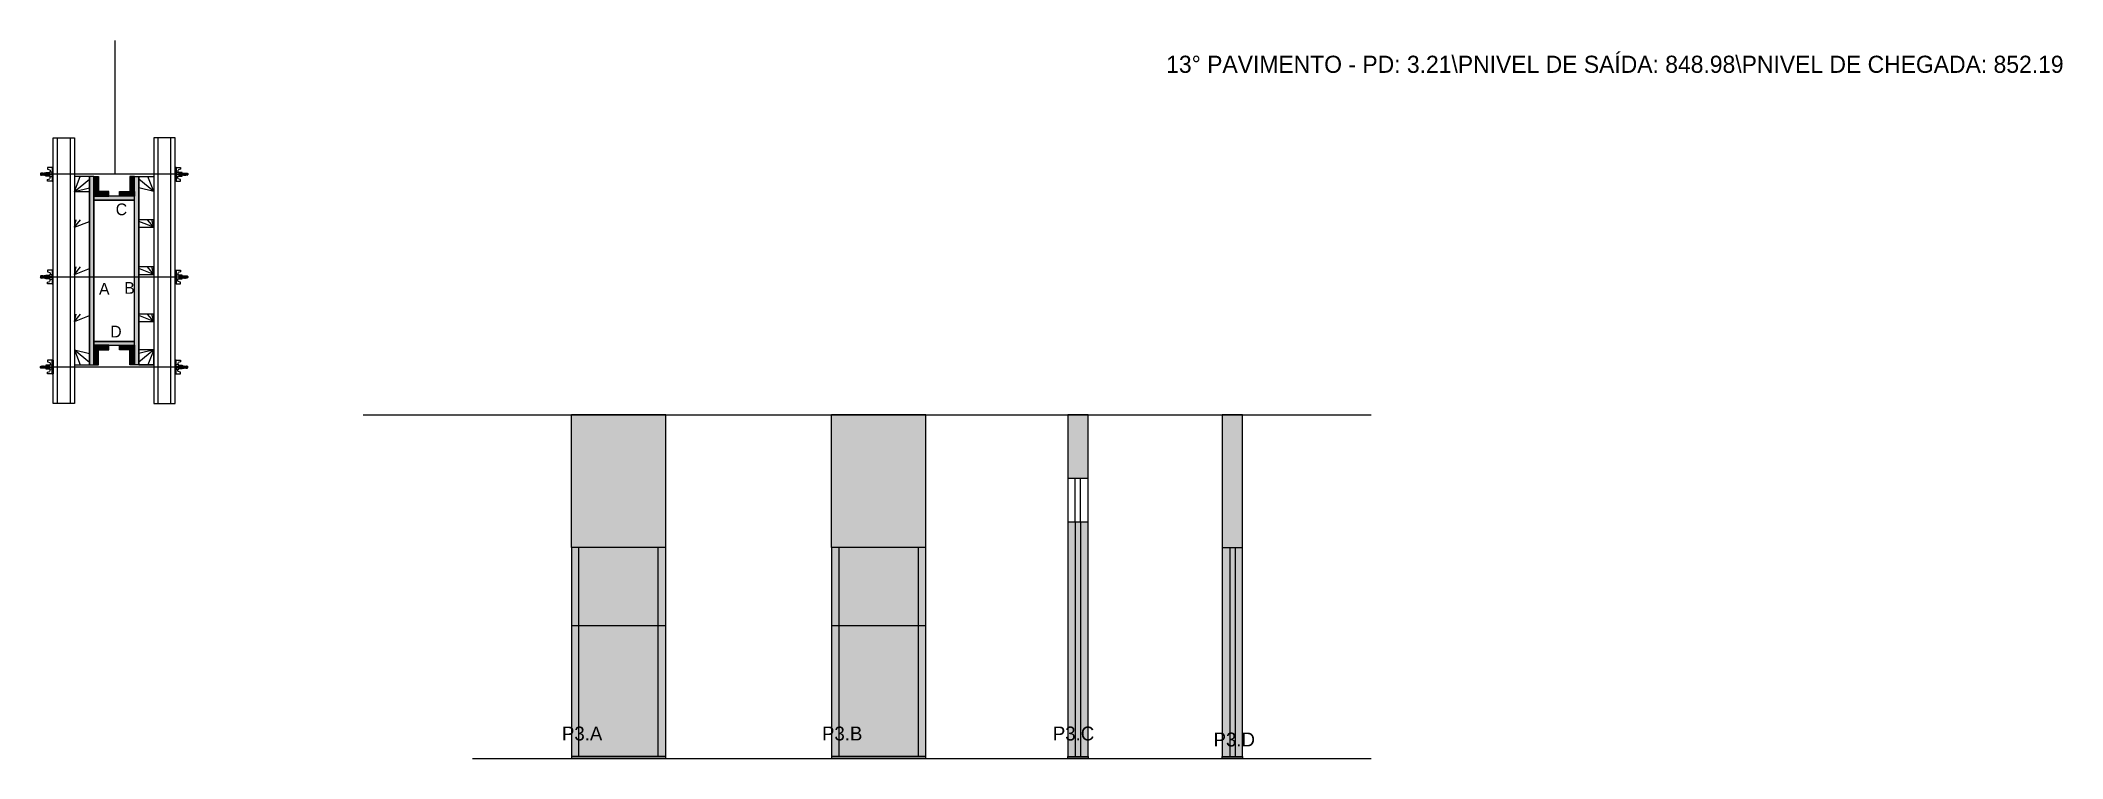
# Model space of a CAD drawing. Header units: metres. Extents: x 7713 to 9602, y 12188 to 12859.
import ezdxf

# ---------------------------------------------------------------- set-up
doc = ezdxf.new("R2010")
doc.units = ezdxf.units.M
for name, color, linetype in [('CHAPA', 7, 'Continuous'), ('COTA', 7, 'Continuous'), ('Hachura', 7, 'Continuous'), ('Madeira', 7, 'Continuous'), ('NOMENCLATURA', 7, 'Continuous'), ('Nível', 7, 'Continuous'), ('Painéis', 7, 'Continuous'), ('Perfil Metálico', 7, 'Continuous'), ('SARR_2.2x7', 7, 'Continuous'), ('SARRAFO', 7, 'Continuous'), ('Texto Seção', 7, 'Continuous'), ('TEXTO_GERAL', 7, 'Continuous')]:
    doc.layers.add(name, color=color, linetype=linetype)

msp = doc.modelspace()

# ---------------------------------------------------------------- hatches: boundary and pattern name
at = {"layer": 'COTA'}
h = msp.add_hatch(color=7, dxfattribs=at)
h.dxf.hatch_style = 1
h.paths.add_polyline_path([(8209, 12384.8), (8297, 12384.8), (8297, 12384.8), (8297, 12508.8), (8297, 12508.8), (8209, 12508.8), (8209, 12508.8), (8209, 12384.8)])
h = msp.add_hatch(color=7, dxfattribs=at)
h.dxf.hatch_style = 1
h.paths.add_polyline_path([(8452.1, 12384.8), (8540.1, 12384.8), (8540.1, 12384.8), (8540.1, 12508.8), (8540.1, 12508.8), (8452.1, 12508.8), (8452.1, 12508.8), (8452.1, 12384.8)])
h = msp.add_hatch(color=7, dxfattribs=at)
h.dxf.hatch_style = 1
h.paths.add_polyline_path([(8672.7, 12449.8), (8691.7, 12449.8), (8691.7, 12449.8), (8691.7, 12508.8), (8691.7, 12508.8), (8672.7, 12508.8), (8672.7, 12508.8), (8672.7, 12449.8)])
h = msp.add_hatch(color=7, dxfattribs=at)
h.dxf.hatch_style = 1
h.paths.add_polyline_path([(8836.1, 12384.8), (8836.1, 12508.8), (8836.1, 12508.8), (8817.1, 12508.8), (8817.1, 12508.8), (8817.1, 12384.8), (8817.1, 12384.8), (8836.1, 12384.8)])
at = {"layer": 'Hachura'}
h = msp.add_hatch(color=7, dxfattribs=at)
h.dxf.hatch_style = 1
h.paths.add_polyline_path([(7762.6, 12731.5), (7758.6, 12731.5), (7758.6, 12731.5), (7758.6, 12555.5), (7758.6, 12555.5), (7762.6, 12555.5), (7762.6, 12555.5), (7762.6, 12731.5)])
h = msp.add_hatch(color=7, dxfattribs=at)
h.dxf.hatch_style = 1
h.paths.add_polyline_path([(7762.6, 12717.5), (7767, 12717.5), (7767, 12717.5), (7767, 12731.5), (7767, 12731.5), (7762.6, 12731.5), (7762.6, 12731.5), (7762.6, 12717.5)])
h = msp.add_hatch(color=7, dxfattribs=at)
h.dxf.hatch_style = 1
h.paths.add_polyline_path([(7762.6, 12713.1), (7762.6, 12717.5), (7762.6, 12717.5), (7776.6, 12717.5), (7776.6, 12717.5), (7776.6, 12713.1), (7776.6, 12713.1), (7762.6, 12713.1)])
h = msp.add_hatch(color=7, dxfattribs=at)
h.dxf.hatch_style = 1
h.paths.add_polyline_path([(7800.6, 12713.1), (7800.6, 12717.5), (7800.6, 12717.5), (7786.6, 12717.5), (7786.6, 12717.5), (7786.6, 12713.1), (7786.6, 12713.1), (7800.6, 12713.1)])
h = msp.add_hatch(color=7, dxfattribs=at)
h.dxf.hatch_style = 1
h.paths.add_polyline_path([(7800.6, 12717.5), (7796.2, 12717.5), (7796.2, 12717.5), (7796.2, 12731.5), (7796.2, 12731.5), (7800.6, 12731.5), (7800.6, 12731.5), (7800.6, 12717.5)])
h = msp.add_hatch(color=7, dxfattribs=at)
h.dxf.hatch_style = 1
h.paths.add_polyline_path([(7800.6, 12731.5), (7804.6, 12731.5), (7804.6, 12731.5), (7804.6, 12555.5), (7804.6, 12555.5), (7800.6, 12555.5), (7800.6, 12555.5), (7800.6, 12731.5)])
h = msp.add_hatch(color=7, dxfattribs=at)
h.dxf.hatch_style = 1
h.paths.add_polyline_path([(7800.6, 12709.5), (7800.6, 12713.1), (7800.6, 12713.1), (7762.6, 12713.1), (7762.6, 12713.1), (7762.6, 12709.5), (7762.6, 12709.5), (7800.6, 12709.5)])
h = msp.add_hatch(color=7, dxfattribs=at)
h.dxf.hatch_style = 1
h.paths.add_polyline_path([(7800.6, 12709.5), (7800.6, 12713.1), (7800.6, 12713.1), (7762.6, 12713.1), (7762.6, 12713.1), (7762.6, 12709.5), (7762.6, 12709.5), (7800.6, 12709.5)])
h = msp.add_hatch(color=7, dxfattribs=at)
h.dxf.hatch_style = 1
h.paths.add_polyline_path([(7800.6, 12573.9), (7800.6, 12577.5), (7800.6, 12577.5), (7762.6, 12577.5), (7762.6, 12577.5), (7762.6, 12573.9), (7762.6, 12573.9), (7800.6, 12573.9)])
h = msp.add_hatch(color=7, dxfattribs=at)
h.dxf.hatch_style = 1
h.paths.add_polyline_path([(7800.6, 12573.9), (7800.6, 12577.5), (7800.6, 12577.5), (7762.6, 12577.5), (7762.6, 12577.5), (7762.6, 12573.9), (7762.6, 12573.9), (7800.6, 12573.9)])
h = msp.add_hatch(color=7, dxfattribs=at)
h.dxf.hatch_style = 1
h.paths.add_polyline_path([(7762.6, 12569.5), (7762.6, 12573.9), (7762.6, 12573.9), (7776.6, 12573.9), (7776.6, 12573.9), (7776.6, 12569.5), (7776.6, 12569.5), (7762.6, 12569.5)])
h = msp.add_hatch(color=7, dxfattribs=at)
h.dxf.hatch_style = 1
h.paths.add_polyline_path([(7762.6, 12569.5), (7767, 12569.5), (7767, 12569.5), (7767, 12555.5), (7767, 12555.5), (7762.6, 12555.5), (7762.6, 12555.5), (7762.6, 12569.5)])
h = msp.add_hatch(color=7, dxfattribs=at)
h.dxf.hatch_style = 1
h.paths.add_polyline_path([(7800.6, 12569.5), (7800.6, 12573.9), (7800.6, 12573.9), (7786.6, 12573.9), (7786.6, 12573.9), (7786.6, 12569.5), (7786.6, 12569.5), (7800.6, 12569.5)])
h = msp.add_hatch(color=7, dxfattribs=at)
h.dxf.hatch_style = 1
h.paths.add_polyline_path([(7800.6, 12569.5), (7796.2, 12569.5), (7796.2, 12569.5), (7796.2, 12555.5), (7796.2, 12555.5), (7800.6, 12555.5), (7800.6, 12555.5), (7800.6, 12569.5)])
h = msp.add_hatch(color=7, dxfattribs=at)
h.dxf.hatch_style = 1
h.paths.add_polyline_path([(8691.7, 12187.8), (8691.7, 12408.8), (8691.7, 12408.8), (8672.7, 12408.8), (8672.7, 12408.8), (8672.7, 12187.8), (8672.7, 12187.8), (8691.7, 12187.8)])
h = msp.add_hatch(color=7, dxfattribs=at)
h.dxf.hatch_style = 1
h.paths.add_polyline_path([(8209, 12384.8), (8209, 12311.8), (8209, 12311.8), (8297, 12311.8), (8297, 12311.8), (8297, 12384.8), (8297, 12384.8), (8209, 12384.8)])
h = msp.add_hatch(color=7, dxfattribs=at)
h.dxf.hatch_style = 1
h.paths.add_polyline_path([(8452.1, 12384.8), (8452.1, 12311.8), (8452.1, 12311.8), (8540.1, 12311.8), (8540.1, 12311.8), (8540.1, 12384.8), (8540.1, 12384.8), (8452.1, 12384.8)])
h = msp.add_hatch(color=7, dxfattribs=at)
h.dxf.hatch_style = 1
h.paths.add_polyline_path([(8836.1, 12187.8), (8836.1, 12384.8), (8836.1, 12384.8), (8817.1, 12384.8), (8817.1, 12384.8), (8817.1, 12187.8), (8817.1, 12187.8), (8836.1, 12187.8)])
h = msp.add_hatch(color=7, dxfattribs=at)
h.dxf.hatch_style = 1
h.paths.add_polyline_path([(8297, 12187.8), (8297, 12311.8), (8297, 12311.8), (8209, 12311.8), (8209, 12311.8), (8209, 12187.8), (8209, 12187.8), (8297, 12187.8)])
h = msp.add_hatch(color=7, dxfattribs=at)
h.dxf.hatch_style = 1
h.paths.add_polyline_path([(8540.1, 12311.8), (8452.1, 12311.8), (8452.1, 12311.8), (8452.1, 12187.8), (8452.1, 12187.8), (8540.1, 12187.8), (8540.1, 12187.8), (8540.1, 12311.8)])

# ---------------------------------------------------------------- linework, layer by layer
at = {"layer": 'CHAPA', "color": 7, "lineweight": 25}
for points in [[(7762.6, 12731.5), (7758.6, 12731.5), (7758.6, 12555.5), (7762.6, 12555.5)], [(7762.6, 12731.5), (7758.6, 12731.5), (7758.6, 12555.5), (7762.6, 12555.5)], [(7800.6, 12731.5), (7804.6, 12731.5), (7804.6, 12555.5), (7800.6, 12555.5)], [(7800.6, 12731.5), (7804.6, 12731.5), (7804.6, 12555.5), (7800.6, 12555.5)], [(7800.6, 12709.5), (7800.6, 12713.1), (7762.6, 12713.1), (7762.6, 12709.5)], [(7800.6, 12709.5), (7800.6, 12713.1), (7762.6, 12713.1), (7762.6, 12709.5)], [(7800.6, 12573.9), (7800.6, 12577.5), (7762.6, 12577.5), (7762.6, 12573.9)], [(7800.6, 12573.9), (7800.6, 12577.5), (7762.6, 12577.5), (7762.6, 12573.9)]]:
    msp.add_lwpolyline(points, close=True, dxfattribs=at)
at = {"layer": 'COTA', "color": 7, "lineweight": 25}
for p, q in [((8297, 12508.8), (8209, 12508.8)), ((8209, 12384.8), (8209, 12508.8)), ((8297, 12384.8), (8297, 12508.8)), ((8540.1, 12508.8), (8452.1, 12508.8)), ((8452.1, 12384.8), (8452.1, 12508.8)), ((8540.1, 12384.8), (8540.1, 12508.8))]:
    msp.add_line(p, q, dxfattribs=at)
for points in [[(8691.7, 12449.8), (8691.7, 12508.8), (8672.7, 12508.8), (8672.7, 12449.8)], [(8836.1, 12384.8), (8836.1, 12508.8), (8817.1, 12508.8), (8817.1, 12384.8)]]:
    msp.add_lwpolyline(points, dxfattribs=at)
at = {"layer": 'Defpoints', "color": 7, "lineweight": 25}
msp.add_line((7782.5, 12733.5), (7782.5, 12858.5), dxfattribs=at)
at = {"layer": 'Hachura', "color": 7, "lineweight": 25}
for p, q in [((7724.6, 12740), (7719.4, 12740)), ((7719.4, 12740), (7719.4, 12738.3)), ((7719.4, 12738.3), (7721.6, 12737.7)), ((7721.1, 12735.5), (7721.1, 12731.6)), ((7723.7, 12735.5), (7721.1, 12735.5)), ((7721.9, 12737.4), (7721.9, 12735.5)), ((7723.6, 12739.8), (7724.6, 12739.8)), ((7723.6, 12739.6), (7724.6, 12739.6)), ((7723.6, 12739.3), (7724.6, 12739.3)), ((7723.6, 12738.8), (7724.6, 12738.8)), ((7723.6, 12738), (7724.6, 12738)), ((7723.6, 12736.6), (7724.6, 12736.6)), ((7723.7, 12740), (7723.7, 12727.1)), ((7723.7, 12740), (7723.7, 12734.8)), ((7723.7, 12733.5), (7723.7, 12735.5)), ((7724.6, 12727.1), (7724.6, 12740)), ((7724.6, 12728), (7724.6, 12735.9)), ((7838.6, 12727.1), (7838.6, 12740)), ((7838.6, 12740), (7843.7, 12740)), ((7839.5, 12739.8), (7838.6, 12739.8)), ((7839.5, 12739.6), (7838.6, 12739.6)), ((7839.5, 12739.3), (7838.6, 12739.3)), ((7839.5, 12738.8), (7838.6, 12738.8)), ((7839.5, 12738), (7838.6, 12738)), ((7839.5, 12736.6), (7838.6, 12736.6)), ((7838.6, 12728), (7838.6, 12735.9)), ((7839.5, 12740), (7839.5, 12727.1)), ((7839.5, 12740), (7839.5, 12734.8)), ((7839.5, 12733.5), (7839.5, 12735.5)), ((7839.5, 12735.5), (7842.1, 12735.5)), ((7841.3, 12737.4), (7841.3, 12735.5)), ((7843.7, 12738.3), (7841.5, 12737.7)), ((7842.1, 12735.5), (7842.1, 12731.6)), ((7843.7, 12740), (7843.7, 12738.3)), ((7713.1, 12734.6), (7712.8, 12734.2)), ((7712.8, 12734.2), (7712.8, 12733)), ((7713.1, 12732.6), (7712.8, 12733)), ((7713.4, 12734.6), (7713.1, 12734.6)), ((7713.1, 12734.6), (7713.1, 12734.6)), ((7713.1, 12732.6), (7713.1, 12734.6)), ((7713.7, 12732.6), (7713.1, 12733.9)), ((7713.7, 12732.5), (7713.1, 12733.7)), ((7713.1, 12733.1), (7713.4, 12732.5)), ((7713.1, 12732.9), (7713.2, 12732.6)), ((7713.2, 12732.6), (7713.1, 12732.6)), ((7713.4, 12734.6), (7714.4, 12732.6)), ((7713.4, 12734.6), (7714.4, 12732.6)), ((7713.5, 12734.6), (7714.6, 12732.5)), ((7714.8, 12732.5), (7713.7, 12734.7)), ((7713.7, 12732.6), (7714.4, 12732.6)), ((7714.6, 12734.6), (7713.9, 12734.6)), ((7714.9, 12732.6), (7713.9, 12734.6)), ((7714.6, 12734.6), (7715.5, 12732.6)), ((7714.7, 12734.6), (7715.7, 12732.5)), ((7716, 12732.5), (7714.9, 12734.7)), ((7715.5, 12732.6), (7714.9, 12732.6)), ((7715.7, 12734.6), (7715.1, 12734.6)), ((7716.1, 12732.6), (7715.1, 12734.6)), ((7715.3, 12734.6), (7715.1, 12734.6)), ((7715.7, 12734.6), (7716.7, 12732.6)), ((7715.8, 12734.6), (7716.9, 12732.5)), ((7717.1, 12732.5), (7716.1, 12734.7)), ((7716.3, 12732.6), (7716.1, 12732.6)), ((7716.9, 12734.6), (7716.2, 12734.6)), ((7717.2, 12732.6), (7716.2, 12734.6)), ((7716.3, 12732.6), (7716.7, 12732.6)), ((7716.9, 12734.6), (7717.9, 12732.6)), ((7717.9, 12733.4), (7717.2, 12734.7)), ((7717.2, 12732.6), (7717.9, 12732.6)), ((7717.9, 12733.7), (7717.4, 12734.6)), ((7717.9, 12734.6), (7717.4, 12734.6)), ((7849.4, 12733.5), (7717.6, 12733.5)), ((7717.9, 12731.9), (7717.9, 12735.2)), ((7717.9, 12731.9), (7717.9, 12735.2)), ((7717.9, 12735.2), (7721.1, 12735.2)), ((7717.9, 12734.2), (7721.1, 12734.2)), ((7717.9, 12732.6), (7721.1, 12732.6)), ((7721.1, 12731.9), (7717.9, 12731.9)), ((7719.4, 12728.8), (7721.6, 12729.3)), ((7719.4, 12727.1), (7719.4, 12728.8)), ((7723.7, 12727.1), (7719.4, 12727.1)), ((7721.1, 12731.6), (7721.1, 12731.9)), ((7721.1, 12731.6), (7721.1, 12731.9)), ((7721.1, 12731.6), (7723.7, 12731.6)), ((7723.7, 12733.8), (7721.7, 12733.8)), ((7721.7, 12733.3), (7723.7, 12733.3)), ((7721.9, 12729.7), (7721.9, 12731.6)), ((7723.6, 12730.5), (7724.6, 12730.5)), ((7723.6, 12729.1), (7724.6, 12729.1)), ((7723.6, 12728.2), (7724.6, 12728.2)), ((7723.6, 12727.8), (7724.6, 12727.8)), ((7723.6, 12727.4), (7724.6, 12727.4)), ((7723.6, 12727.2), (7724.6, 12727.2)), ((7723.7, 12734.8), (7723.7, 12734.2)), ((7723.7, 12733.5), (7724.6, 12733.5)), ((7723.7, 12727.1), (7724.6, 12727.1)), ((7724, 12734.5), (7723.8, 12734.5)), ((7723.8, 12732.6), (7724.2, 12732.6)), ((7724.4, 12734.5), (7724, 12734.5)), ((7839.5, 12733.5), (7838.6, 12733.5)), ((7839.5, 12730.5), (7838.6, 12730.5)), ((7839.5, 12729.1), (7838.6, 12729.1)), ((7839.5, 12728.2), (7838.6, 12728.2)), ((7839.5, 12727.8), (7838.6, 12727.8)), ((7839.5, 12727.4), (7838.6, 12727.4)), ((7839.5, 12727.2), (7838.6, 12727.2)), ((7839.5, 12727.1), (7838.6, 12727.1)), ((7838.7, 12734.5), (7839.2, 12734.5)), ((7839.3, 12732.6), (7838.9, 12732.6)), ((7839.2, 12734.5), (7839.4, 12734.5)), ((7839.5, 12734.8), (7839.5, 12734.2)), ((7839.5, 12733.8), (7841.5, 12733.8)), ((7841.5, 12733.3), (7839.5, 12733.3)), ((7842.1, 12731.6), (7839.5, 12731.6)), ((7839.5, 12727.1), (7843.7, 12727.1)), ((7841.3, 12729.7), (7841.3, 12731.6)), ((7843.7, 12728.8), (7841.5, 12729.3)), ((7845.3, 12735.2), (7842.1, 12735.2)), ((7845.3, 12734.2), (7842.1, 12734.2)), ((7845.3, 12732.6), (7842.1, 12732.6)), ((7842.1, 12731.9), (7845.3, 12731.9)), ((7842.1, 12731.6), (7842.1, 12731.9)), ((7842.1, 12731.6), (7842.1, 12731.9)), ((7843.7, 12727.1), (7843.7, 12728.8)), ((7845.2, 12731.9), (7845.2, 12735.2)), ((7845.3, 12731.9), (7845.3, 12735.2)), ((7845.3, 12733.4), (7845.9, 12734.7)), ((7846.2, 12734.6), (7845.3, 12732.6)), ((7845.3, 12733.7), (7845.7, 12734.6)), ((7845.3, 12734.6), (7845.7, 12734.6)), ((7845.9, 12732.6), (7845.3, 12732.6)), ((7845.9, 12732.6), (7846.9, 12734.6)), ((7846, 12732.5), (7847.1, 12734.7)), ((7846.2, 12734.6), (7846.9, 12734.6)), ((7847.3, 12734.6), (7846.2, 12732.5)), ((7847.4, 12734.6), (7846.4, 12732.6)), ((7846.9, 12732.6), (7846.4, 12732.6)), ((7846.9, 12732.6), (7847.1, 12732.6)), ((7847.1, 12732.6), (7848, 12734.6)), ((7847.2, 12732.5), (7848.2, 12734.7)), ((7847.4, 12734.6), (7848, 12734.6)), ((7848.5, 12734.6), (7847.4, 12732.5)), ((7848.6, 12734.6), (7847.6, 12732.6)), ((7847.6, 12732.6), (7848.2, 12732.6)), ((7847.8, 12734.6), (7848, 12734.6)), ((7848.2, 12732.6), (7849.2, 12734.6)), ((7848.3, 12732.5), (7849.4, 12734.7)), ((7848.6, 12734.6), (7849.2, 12734.6)), ((7849.6, 12734.6), (7848.6, 12732.5)), ((7849.7, 12734.6), (7848.8, 12732.6)), ((7849.7, 12734.6), (7848.8, 12732.6)), ((7849.4, 12732.6), (7848.8, 12732.6)), ((7849.4, 12732.6), (7850, 12733.9)), ((7849.5, 12732.5), (7850, 12733.7)), ((7849.7, 12734.6), (7850, 12734.6)), ((7850, 12733.1), (7849.7, 12732.5)), ((7850, 12732.9), (7849.9, 12732.6)), ((7849.9, 12732.6), (7850, 12732.6)), ((7850, 12734.6), (7850, 12734.6)), ((7850, 12734.6), (7850.4, 12734.2)), ((7850, 12732.6), (7850, 12734.6)), ((7850, 12732.6), (7850.4, 12733)), ((7850.4, 12734.2), (7850.4, 12733)), ((7724.6, 12644), (7719.4, 12644)), ((7719.4, 12644), (7719.4, 12642.3)), ((7719.4, 12642.3), (7721.6, 12641.7)), ((7721.9, 12641.4), (7721.9, 12639.5)), ((7723.6, 12643.8), (7724.6, 12643.8)), ((7723.6, 12643.6), (7724.6, 12643.6)), ((7723.6, 12643.3), (7724.6, 12643.3)), ((7723.6, 12642.8), (7724.6, 12642.8)), ((7723.6, 12642), (7724.6, 12642)), ((7723.7, 12644), (7723.7, 12631.1)), ((7723.7, 12644), (7723.7, 12638.8)), ((7724.6, 12631.1), (7724.6, 12644)), ((7838.6, 12631.1), (7838.6, 12644)), ((7838.6, 12644), (7843.7, 12644)), ((7839.5, 12643.8), (7838.6, 12643.8)), ((7839.5, 12643.6), (7838.6, 12643.6)), ((7839.5, 12643.3), (7838.6, 12643.3)), ((7839.5, 12642.8), (7838.6, 12642.8)), ((7839.5, 12642), (7838.6, 12642)), ((7839.5, 12644), (7839.5, 12631.1)), ((7839.5, 12644), (7839.5, 12638.8)), ((7841.3, 12641.4), (7841.3, 12639.5)), ((7843.7, 12642.3), (7841.5, 12641.7)), ((7843.7, 12644), (7843.7, 12642.3)), ((7713.1, 12638.6), (7712.8, 12638.2)), ((7712.8, 12638.2), (7712.8, 12637)), ((7713.1, 12636.6), (7712.8, 12637)), ((7713.4, 12638.6), (7713.1, 12638.6)), ((7713.1, 12638.6), (7713.1, 12638.6)), ((7713.1, 12636.6), (7713.1, 12638.6)), ((7713.7, 12636.6), (7713.1, 12637.9)), ((7713.7, 12636.5), (7713.1, 12637.7)), ((7713.1, 12637.1), (7713.4, 12636.5)), ((7713.1, 12636.9), (7713.2, 12636.6)), ((7713.2, 12636.6), (7713.1, 12636.6)), ((7713.4, 12638.6), (7714.4, 12636.6)), ((7713.4, 12638.6), (7714.4, 12636.6)), ((7713.5, 12638.6), (7714.6, 12636.5)), ((7714.8, 12636.5), (7713.7, 12638.7)), ((7713.7, 12636.6), (7714.4, 12636.6)), ((7714.6, 12638.6), (7713.9, 12638.6)), ((7714.9, 12636.6), (7713.9, 12638.6)), ((7714.6, 12638.6), (7715.5, 12636.6)), ((7714.7, 12638.6), (7715.7, 12636.5)), ((7716, 12636.5), (7714.9, 12638.7)), ((7715.5, 12636.6), (7714.9, 12636.6)), ((7715.7, 12638.6), (7715.1, 12638.6)), ((7716.1, 12636.6), (7715.1, 12638.6)), ((7715.3, 12638.6), (7715.1, 12638.6)), ((7715.7, 12638.6), (7716.7, 12636.6)), ((7715.8, 12638.6), (7716.9, 12636.5)), ((7717.1, 12636.5), (7716.1, 12638.7)), ((7716.3, 12636.6), (7716.1, 12636.6)), ((7716.9, 12638.6), (7716.2, 12638.6)), ((7717.2, 12636.6), (7716.2, 12638.6)), ((7716.3, 12636.6), (7716.7, 12636.6)), ((7716.9, 12638.6), (7717.9, 12636.6)), ((7717.9, 12637.4), (7717.2, 12638.7)), ((7717.2, 12636.6), (7717.9, 12636.6)), ((7717.9, 12637.7), (7717.4, 12638.6)), ((7717.9, 12638.6), (7717.4, 12638.6)), ((7849.4, 12637.5), (7717.6, 12637.5)), ((7717.9, 12635.9), (7717.9, 12639.2)), ((7717.9, 12635.9), (7717.9, 12639.2)), ((7717.9, 12639.2), (7721.1, 12639.2)), ((7717.9, 12638.2), (7721.1, 12638.2)), ((7717.9, 12636.6), (7721.1, 12636.6)), ((7721.1, 12635.9), (7717.9, 12635.9)), ((7719.4, 12632.8), (7721.6, 12633.3)), ((7719.4, 12631.1), (7719.4, 12632.8)), ((7723.7, 12631.1), (7719.4, 12631.1)), ((7721.1, 12639.5), (7721.1, 12635.6)), ((7723.7, 12639.5), (7721.1, 12639.5)), ((7721.1, 12635.6), (7721.1, 12635.9)), ((7721.1, 12635.6), (7721.1, 12635.9)), ((7721.1, 12635.6), (7723.7, 12635.6)), ((7723.7, 12637.8), (7721.7, 12637.8)), ((7721.7, 12637.3), (7723.7, 12637.3)), ((7721.9, 12633.7), (7721.9, 12635.6)), ((7723.6, 12640.6), (7724.6, 12640.6)), ((7723.6, 12634.5), (7724.6, 12634.5)), ((7723.6, 12633.1), (7724.6, 12633.1)), ((7723.6, 12632.2), (7724.6, 12632.2)), ((7723.6, 12631.8), (7724.6, 12631.8)), ((7723.6, 12631.4), (7724.6, 12631.4)), ((7723.6, 12631.2), (7724.6, 12631.2)), ((7723.7, 12637.5), (7723.7, 12639.5)), ((7723.7, 12638.8), (7723.7, 12638.2)), ((7723.7, 12637.5), (7724.6, 12637.5)), ((7723.7, 12631.1), (7724.6, 12631.1)), ((7724, 12638.5), (7723.8, 12638.5)), ((7723.8, 12636.6), (7724.2, 12636.6)), ((7724.4, 12638.5), (7724, 12638.5)), ((7724.6, 12632), (7724.6, 12639.9)), ((7839.5, 12640.6), (7838.6, 12640.6)), ((7838.6, 12632), (7838.6, 12639.9)), ((7839.5, 12637.5), (7838.6, 12637.5)), ((7839.5, 12634.5), (7838.6, 12634.5)), ((7839.5, 12633.1), (7838.6, 12633.1)), ((7839.5, 12632.2), (7838.6, 12632.2)), ((7839.5, 12631.8), (7838.6, 12631.8)), ((7839.5, 12631.4), (7838.6, 12631.4)), ((7839.5, 12631.2), (7838.6, 12631.2)), ((7839.5, 12631.1), (7838.6, 12631.1)), ((7838.7, 12638.5), (7839.2, 12638.5)), ((7839.3, 12636.6), (7838.9, 12636.6)), ((7839.2, 12638.5), (7839.4, 12638.5)), ((7839.5, 12637.5), (7839.5, 12639.5)), ((7839.5, 12639.5), (7842.1, 12639.5)), ((7839.5, 12638.8), (7839.5, 12638.2)), ((7839.5, 12637.8), (7841.5, 12637.8)), ((7841.5, 12637.3), (7839.5, 12637.3)), ((7842.1, 12635.6), (7839.5, 12635.6)), ((7839.5, 12631.1), (7843.7, 12631.1)), ((7841.3, 12633.7), (7841.3, 12635.6)), ((7843.7, 12632.8), (7841.5, 12633.3)), ((7842.1, 12639.5), (7842.1, 12635.6)), ((7845.3, 12639.2), (7842.1, 12639.2)), ((7845.3, 12638.2), (7842.1, 12638.2)), ((7845.3, 12636.6), (7842.1, 12636.6)), ((7842.1, 12635.9), (7845.3, 12635.9)), ((7842.1, 12635.6), (7842.1, 12635.9)), ((7842.1, 12635.6), (7842.1, 12635.9)), ((7843.7, 12631.1), (7843.7, 12632.8)), ((7845.2, 12635.9), (7845.2, 12639.2)), ((7845.3, 12635.9), (7845.3, 12639.2)), ((7845.3, 12637.4), (7845.9, 12638.7)), ((7846.2, 12638.6), (7845.3, 12636.6)), ((7845.3, 12637.7), (7845.7, 12638.6)), ((7845.3, 12638.6), (7845.7, 12638.6)), ((7845.9, 12636.6), (7845.3, 12636.6)), ((7845.9, 12636.6), (7846.9, 12638.6)), ((7846, 12636.5), (7847.1, 12638.7)), ((7846.2, 12638.6), (7846.9, 12638.6)), ((7847.3, 12638.6), (7846.2, 12636.5)), ((7847.4, 12638.6), (7846.4, 12636.6)), ((7846.9, 12636.6), (7846.4, 12636.6)), ((7846.9, 12636.6), (7847.1, 12636.6)), ((7847.1, 12636.6), (7848, 12638.6)), ((7847.2, 12636.5), (7848.2, 12638.7)), ((7847.4, 12638.6), (7848, 12638.6)), ((7848.5, 12638.6), (7847.4, 12636.5)), ((7848.6, 12638.6), (7847.6, 12636.6)), ((7847.6, 12636.6), (7848.2, 12636.6)), ((7847.8, 12638.6), (7848, 12638.6)), ((7848.2, 12636.6), (7849.2, 12638.6)), ((7848.3, 12636.5), (7849.4, 12638.7)), ((7848.6, 12638.6), (7849.2, 12638.6)), ((7849.6, 12638.6), (7848.6, 12636.5)), ((7849.7, 12638.6), (7848.8, 12636.6)), ((7849.7, 12638.6), (7848.8, 12636.6)), ((7849.4, 12636.6), (7848.8, 12636.6)), ((7849.4, 12636.6), (7850, 12637.9)), ((7849.5, 12636.5), (7850, 12637.7)), ((7849.7, 12638.6), (7850, 12638.6)), ((7850, 12637.1), (7849.7, 12636.5)), ((7850, 12636.9), (7849.9, 12636.6)), ((7849.9, 12636.6), (7850, 12636.6)), ((7850, 12638.6), (7850, 12638.6)), ((7850, 12638.6), (7850.4, 12638.2)), ((7850, 12636.6), (7850, 12638.6)), ((7850, 12636.6), (7850.4, 12637)), ((7850.4, 12638.2), (7850.4, 12637)), ((7713.1, 12554.4), (7712.8, 12554.1)), ((7712.8, 12552.8), (7712.8, 12554.1)), ((7713.1, 12552.5), (7712.8, 12552.8)), ((7713.1, 12553.9), (7713.4, 12554.6)), ((7713.7, 12554.5), (7713.1, 12553.4)), ((7713.1, 12554.2), (7713.2, 12554.4)), ((7713.2, 12554.4), (7713.1, 12554.4)), ((7713.7, 12554.4), (7713.1, 12553.1)), ((7713.1, 12554.4), (7713.1, 12552.5)), ((7713.4, 12552.5), (7713.1, 12552.5)), ((7713.1, 12552.5), (7713.1, 12552.5)), ((7713.4, 12552.5), (7714.4, 12554.4)), ((7713.4, 12552.5), (7714.4, 12554.4)), ((7713.5, 12552.4), (7714.6, 12554.6)), ((7714.8, 12554.5), (7713.7, 12552.4)), ((7713.7, 12554.4), (7714.4, 12554.4)), ((7714.9, 12554.4), (7713.9, 12552.5)), ((7714.6, 12552.5), (7713.9, 12552.5)), ((7714.6, 12552.5), (7715.5, 12554.4)), ((7714.7, 12552.4), (7715.7, 12554.6)), ((7716, 12554.5), (7714.9, 12552.4)), ((7715.5, 12554.4), (7714.9, 12554.4)), ((7716.1, 12554.4), (7715.1, 12552.5)), ((7715.7, 12552.5), (7715.1, 12552.5)), ((7715.3, 12552.5), (7715.1, 12552.5)), ((7715.7, 12552.5), (7716.7, 12554.4)), ((7715.8, 12552.4), (7716.9, 12554.6)), ((7717.1, 12554.5), (7716.1, 12552.4)), ((7716.3, 12554.4), (7716.1, 12554.4)), ((7717.2, 12554.4), (7716.2, 12552.5)), ((7716.9, 12552.5), (7716.2, 12552.5)), ((7716.3, 12554.4), (7716.7, 12554.4)), ((7716.9, 12552.5), (7717.9, 12554.4)), ((7717.2, 12554.4), (7717.9, 12554.4)), ((7717.9, 12553.7), (7717.2, 12552.4)), ((7717.9, 12553.4), (7717.4, 12552.5)), ((7717.9, 12552.5), (7717.4, 12552.5)), ((7849.4, 12553.5), (7717.6, 12553.5)), ((7717.9, 12555.2), (7717.9, 12551.9)), ((7717.9, 12555.2), (7717.9, 12551.9)), ((7721.1, 12555.2), (7717.9, 12555.2)), ((7717.9, 12554.4), (7721.1, 12554.4)), ((7717.9, 12552.9), (7721.1, 12552.9)), ((7717.9, 12551.9), (7721.1, 12551.9)), ((7723.7, 12560), (7719.4, 12560)), ((7719.4, 12560), (7719.4, 12558.3)), ((7719.4, 12558.3), (7721.6, 12557.7)), ((7719.4, 12548.8), (7721.6, 12549.3)), ((7719.4, 12547.1), (7719.4, 12548.8)), ((7724.6, 12547.1), (7719.4, 12547.1)), ((7721.1, 12551.6), (7721.1, 12555.5)), ((7721.1, 12555.5), (7723.7, 12555.5)), ((7721.1, 12555.5), (7721.1, 12555.2)), ((7721.1, 12555.5), (7721.1, 12555.2)), ((7723.7, 12551.6), (7721.1, 12551.6)), ((7721.7, 12553.7), (7723.7, 12553.7)), ((7723.7, 12553.2), (7721.7, 12553.2)), ((7721.9, 12557.4), (7721.9, 12555.5)), ((7721.9, 12549.7), (7721.9, 12551.6)), ((7723.6, 12559.8), (7724.6, 12559.8)), ((7723.6, 12559.6), (7724.6, 12559.6)), ((7723.6, 12559.3), (7724.6, 12559.3)), ((7723.6, 12558.8), (7724.6, 12558.8)), ((7723.6, 12558), (7724.6, 12558)), ((7723.6, 12556.6), (7724.6, 12556.6)), ((7723.6, 12550.5), (7724.6, 12550.5)), ((7723.6, 12549.1), (7724.6, 12549.1)), ((7723.6, 12548.2), (7724.6, 12548.2)), ((7723.6, 12547.8), (7724.6, 12547.8)), ((7723.6, 12547.4), (7724.6, 12547.4)), ((7723.6, 12547.2), (7724.6, 12547.2)), ((7723.7, 12547.1), (7723.7, 12560)), ((7723.7, 12560), (7724.6, 12560)), ((7723.7, 12553.5), (7723.7, 12551.6)), ((7723.7, 12553.5), (7724.6, 12553.5)), ((7723.7, 12552.2), (7723.7, 12552.9)), ((7723.7, 12547.1), (7723.7, 12552.2)), ((7723.8, 12554.5), (7724.2, 12554.5)), ((7724, 12552.6), (7723.8, 12552.6)), ((7724.4, 12552.6), (7724, 12552.6)), ((7724.6, 12560), (7724.6, 12547.1)), ((7724.6, 12559), (7724.6, 12551.2)), ((7838.6, 12560), (7838.6, 12547.1)), ((7839.5, 12560), (7838.6, 12560)), ((7839.5, 12559.8), (7838.6, 12559.8)), ((7839.5, 12559.6), (7838.6, 12559.6)), ((7839.5, 12559.3), (7838.6, 12559.3)), ((7838.6, 12559), (7838.6, 12551.2)), ((7839.5, 12558.8), (7838.6, 12558.8)), ((7839.5, 12558), (7838.6, 12558)), ((7839.5, 12556.6), (7838.6, 12556.6)), ((7839.5, 12553.5), (7838.6, 12553.5)), ((7839.5, 12550.5), (7838.6, 12550.5)), ((7839.5, 12549.1), (7838.6, 12549.1)), ((7839.5, 12548.2), (7838.6, 12548.2)), ((7839.5, 12547.8), (7838.6, 12547.8)), ((7839.5, 12547.4), (7838.6, 12547.4)), ((7839.5, 12547.2), (7838.6, 12547.2)), ((7838.6, 12547.1), (7843.7, 12547.1)), ((7838.7, 12552.6), (7839.2, 12552.6)), ((7839.3, 12554.5), (7838.9, 12554.5)), ((7839.2, 12552.6), (7839.4, 12552.6)), ((7839.5, 12547.1), (7839.5, 12560)), ((7839.5, 12560), (7843.7, 12560)), ((7842.1, 12555.5), (7839.5, 12555.5)), ((7841.5, 12553.7), (7839.5, 12553.7)), ((7839.5, 12553.5), (7839.5, 12551.6)), ((7839.5, 12553.2), (7841.5, 12553.2)), ((7839.5, 12552.2), (7839.5, 12552.9)), ((7839.5, 12547.1), (7839.5, 12552.2)), ((7839.5, 12551.6), (7842.1, 12551.6)), ((7841.3, 12557.4), (7841.3, 12555.5)), ((7841.3, 12549.7), (7841.3, 12551.6)), ((7843.7, 12558.3), (7841.5, 12557.7)), ((7843.7, 12548.8), (7841.5, 12549.3)), ((7842.1, 12551.6), (7842.1, 12555.5)), ((7842.1, 12555.5), (7842.1, 12555.2)), ((7842.1, 12555.5), (7842.1, 12555.2)), ((7842.1, 12555.2), (7845.3, 12555.2)), ((7845.3, 12554.4), (7842.1, 12554.4)), ((7845.3, 12552.9), (7842.1, 12552.9)), ((7845.3, 12551.9), (7842.1, 12551.9)), ((7843.7, 12560), (7843.7, 12558.3)), ((7843.7, 12547.1), (7843.7, 12548.8)), ((7845.2, 12555.2), (7845.2, 12551.9)), ((7845.3, 12555.2), (7845.3, 12551.9)), ((7845.9, 12554.4), (7845.3, 12554.4)), ((7846.2, 12552.5), (7845.3, 12554.4)), ((7845.3, 12553.7), (7845.9, 12552.4)), ((7845.3, 12553.4), (7845.7, 12552.5)), ((7845.3, 12552.5), (7845.7, 12552.5)), ((7845.9, 12554.4), (7846.9, 12552.5)), ((7846, 12554.5), (7847.1, 12552.4)), ((7847.3, 12552.4), (7846.2, 12554.6)), ((7846.2, 12552.5), (7846.9, 12552.5)), ((7846.9, 12554.4), (7846.4, 12554.4)), ((7847.4, 12552.5), (7846.4, 12554.4)), ((7846.9, 12554.4), (7847.1, 12554.4)), ((7847.1, 12554.4), (7848, 12552.5)), ((7847.2, 12554.5), (7848.2, 12552.4)), ((7848.5, 12552.4), (7847.4, 12554.6)), ((7847.4, 12552.5), (7848, 12552.5)), ((7847.6, 12554.4), (7848.2, 12554.4)), ((7848.6, 12552.5), (7847.6, 12554.4)), ((7847.8, 12552.5), (7848, 12552.5)), ((7848.2, 12554.4), (7849.2, 12552.5)), ((7848.3, 12554.5), (7849.4, 12552.4)), ((7849.6, 12552.4), (7848.6, 12554.6)), ((7848.6, 12552.5), (7849.2, 12552.5)), ((7849.7, 12552.5), (7848.8, 12554.4)), ((7849.4, 12554.4), (7848.8, 12554.4)), ((7849.7, 12552.5), (7848.8, 12554.4)), ((7849.4, 12554.4), (7850, 12553.1)), ((7849.5, 12554.5), (7850, 12553.4)), ((7850, 12553.9), (7849.7, 12554.6)), ((7849.7, 12552.5), (7850, 12552.5)), ((7850, 12554.2), (7849.9, 12554.4)), ((7849.9, 12554.4), (7850, 12554.4)), ((7850, 12554.4), (7850.4, 12554.1)), ((7850, 12554.4), (7850, 12552.5)), ((7850, 12552.5), (7850.4, 12552.8)), ((7850, 12552.5), (7850, 12552.5)), ((7850.4, 12552.8), (7850.4, 12554.1))]:
    msp.add_line(p, q, dxfattribs=at)
at = {"layer": 'Madeira', "color": 7, "lineweight": 25}
for p, q in [((7744.6, 12717.5), (7750, 12731.5)), ((7744.6, 12717.5), (7758.6, 12729)), ((7744.6, 12717.5), (7758.6, 12721)), ((7818.6, 12717.5), (7804.6, 12729)), ((7818.6, 12717.5), (7804.6, 12721)), ((7818.6, 12717.5), (7813.2, 12731.5)), ((7744.6, 12684), (7750.3, 12691)), ((7744.6, 12684), (7746.3, 12691)), ((7744.6, 12684), (7758.6, 12689.5)), ((7818.6, 12684), (7804.6, 12689.5)), ((7818.6, 12684), (7812.8, 12691)), ((7818.6, 12684), (7816.8, 12691)), ((7744.6, 12640), (7750.3, 12647)), ((7744.6, 12640), (7746.3, 12647)), ((7744.6, 12640), (7758.6, 12645.5)), ((7818.6, 12640), (7804.6, 12645.5)), ((7818.6, 12640), (7812.8, 12647)), ((7818.6, 12640), (7816.8, 12647)), ((7744.6, 12596), (7750.3, 12603)), ((7744.6, 12596), (7746.3, 12603)), ((7744.6, 12596), (7758.6, 12601.5)), ((7818.6, 12596), (7804.6, 12601.5)), ((7818.6, 12596), (7812.8, 12603)), ((7818.6, 12596), (7816.8, 12603)), ((7744.6, 12569.5), (7758.6, 12558)), ((7744.6, 12569.5), (7758.6, 12566.1)), ((7744.6, 12569.5), (7750, 12555.5)), ((7818.6, 12569.5), (7804.6, 12558)), ((7818.6, 12569.5), (7804.6, 12566.1)), ((7818.6, 12569.5), (7813.1, 12555.5))]:
    msp.add_line(p, q, dxfattribs=at)
for points in [[(7744.6, 12717.5), (7758.6, 12717.5), (7758.6, 12731.5), (7744.6, 12731.5)], [(7744.6, 12555.5), (7758.6, 12555.5), (7758.6, 12731.5), (7744.6, 12731.5)], [(7818.6, 12555.5), (7804.6, 12555.5), (7804.6, 12731.5), (7818.6, 12731.5)], [(7818.6, 12684), (7818.6, 12691), (7804.6, 12691), (7804.6, 12684)], [(7818.6, 12640), (7818.6, 12647), (7804.6, 12647), (7804.6, 12640)], [(7818.6, 12596), (7818.6, 12603), (7804.6, 12603), (7804.6, 12596)], [(7818.6, 12569.5), (7804.6, 12569.5), (7804.6, 12555.5), (7818.6, 12555.5)]]:
    msp.add_lwpolyline(points, close=True, dxfattribs=at)
at = {"layer": 'Nível', "color": 7, "lineweight": 25}
for p, q in [((8014.2, 12508.8), (8956.2, 12508.8)), ((8116.4, 12187.8), (8956.2, 12187.8))]:
    msp.add_line(p, q, dxfattribs=at)
at = {"layer": 'Painéis', "color": 7, "lineweight": 25}
for p, q in [((8672.7, 12449.8), (8672.7, 12189.8)), ((8672.7, 12449.8), (8691.7, 12449.8)), ((8691.7, 12189.8), (8691.7, 12449.8)), ((8672.7, 12408.8), (8691.7, 12408.8)), ((8209, 12384.8), (8209, 12187.8)), ((8297, 12384.8), (8209, 12384.8)), ((8297, 12187.8), (8297, 12384.8)), ((8452.1, 12384.8), (8452.1, 12187.8)), ((8540.1, 12384.8), (8452.1, 12384.8)), ((8540.1, 12187.8), (8540.1, 12384.8)), ((8817.1, 12384.8), (8817.1, 12189.8)), ((8817.1, 12384.8), (8836.1, 12384.8)), ((8836.1, 12189.8), (8836.1, 12384.8)), ((8297, 12311.8), (8209, 12311.8)), ((8540.1, 12311.8), (8452.1, 12311.8)), ((8209, 12189.8), (8297, 12189.8)), ((8452.1, 12189.8), (8540.1, 12189.8)), ((8672.7, 12189.8), (8691.7, 12189.8)), ((8817.1, 12189.8), (8836.1, 12189.8))]:
    msp.add_line(p, q, dxfattribs=at)
for points in [[(7762.6, 12577.5), (7800.6, 12577.5), (7800.6, 12709.5), (7762.6, 12709.5)], [(8297, 12189.8), (8209, 12189.8), (8209, 12187.8), (8297, 12187.8)], [(8540.1, 12189.8), (8452.1, 12189.8), (8452.1, 12187.8), (8540.1, 12187.8)], [(8672.7, 12189.8), (8691.7, 12189.8), (8691.7, 12187.8), (8672.7, 12187.8)], [(8817.1, 12189.8), (8836.1, 12189.8), (8836.1, 12187.8), (8817.1, 12187.8)]]:
    msp.add_lwpolyline(points, close=True, dxfattribs=at)
at = {"layer": 'Perfil Metálico', "color": 7, "lineweight": 25}
for points in [[(7724.6, 12767.5), (7744.6, 12767.5), (7744.6, 12519.5), (7724.6, 12519.5)], [(7740.6, 12519.5), (7728.6, 12519.5), (7728.6, 12767.5), (7740.6, 12767.5)], [(7838.6, 12767.5), (7818.6, 12767.5), (7818.6, 12519.5), (7838.6, 12519.5)], [(7822.6, 12519.5), (7834.6, 12519.5), (7834.6, 12767.5), (7822.6, 12767.5)]]:
    msp.add_lwpolyline(points, close=True, dxfattribs=at)
at = {"layer": 'SARR_2.2x7', "color": 7, "lineweight": 25}
for p, q in [((8679.7, 12408.8), (8679.7, 12449.8)), ((8684.7, 12408.8), (8684.7, 12449.8)), ((8679.7, 12408.8), (8679.7, 12189.8)), ((8684.7, 12408.8), (8684.7, 12189.8)), ((8216, 12311.8), (8216, 12384.8)), ((8290, 12311.8), (8290, 12384.8)), ((8459.1, 12311.8), (8459.1, 12384.8)), ((8533.1, 12311.8), (8533.1, 12384.8)), ((8824.1, 12384.8), (8824.1, 12189.8)), ((8829.1, 12384.8), (8829.1, 12189.8)), ((8216, 12189.8), (8216, 12311.8)), ((8290, 12189.8), (8290, 12311.8)), ((8459.1, 12189.8), (8459.1, 12311.8)), ((8533.1, 12189.8), (8533.1, 12311.8)), ((8216, 12189.8), (8216, 12189.8)), ((8290, 12189.8), (8290, 12189.8)), ((8459.1, 12189.8), (8459.1, 12189.8)), ((8533.1, 12189.8), (8533.1, 12189.8))]:
    msp.add_line(p, q, dxfattribs=at)
at = {"layer": 'SARRAFO', "color": 7, "lineweight": 25}
for points in [[(7767, 12731.5), (7767, 12717.5), (7762.6, 12717.5), (7762.6, 12731.5)], [(7776.6, 12717.5), (7762.6, 12717.5), (7762.6, 12713.1), (7776.6, 12713.1)], [(7786.6, 12717.5), (7800.6, 12717.5), (7800.6, 12713.1), (7786.6, 12713.1)], [(7796.2, 12731.5), (7796.2, 12717.5), (7800.6, 12717.5), (7800.6, 12731.5)], [(7776.6, 12573.9), (7762.6, 12573.9), (7762.6, 12569.5), (7776.6, 12569.5)], [(7767, 12555.5), (7767, 12569.5), (7762.6, 12569.5), (7762.6, 12555.5)], [(7786.6, 12573.9), (7800.6, 12573.9), (7800.6, 12569.5), (7786.6, 12569.5)], [(7796.2, 12555.5), (7796.2, 12569.5), (7800.6, 12569.5), (7800.6, 12555.5)]]:
    msp.add_lwpolyline(points, close=True, dxfattribs=at)

# ---------------------------------------------------------------- texts
at = {"layer": 'NOMENCLATURA', "color": 7, "lineweight": 25}
msp.add_text('13° PAVIMENTO - PD: 3.21\\PNIVEL DE SAÍDA: 848.98\\PNIVEL DE CHEGADA: 852.19', height=16, dxfattribs=at).set_placement((8764.7, 12828.3))
at = {"layer": 'Texto Seção', "color": 7, "lineweight": 25}
for s, p in [('P3.A', (8200.1, 12204.7)), ('P3.B', (8443.1, 12204.7)), ('P3.C', (8658.8, 12204.7)), ('P3.D', (8809, 12199.1))]:
    msp.add_text(s, height=13, dxfattribs=at).set_placement(p)
at = {"layer": 'TEXTO_GERAL', "color": 7, "lineweight": 25}
for s, p in [('C', (7783.1, 12695.3)), ('A', (7767.5, 12621.1)), ('B', (7791.1, 12621.9)), ('D', (7778, 12581.1))]:
    msp.add_text(s, height=11, dxfattribs=at).set_placement(p)

doc.saveas('drawing.dxf')
